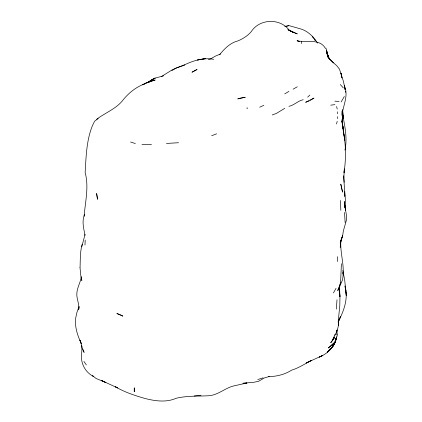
<?xml version="1.0" encoding="UTF-8"?>
<svg xmlns="http://www.w3.org/2000/svg" width="422" height="422" viewBox="0 0 422 422"><rect width="100%" height="100%" fill="white"/><g stroke="black" fill="none" stroke-linecap="round" stroke-linejoin="round"><path stroke-width="0.63" d="M340.781 240.857L340.248 247.26L340.791 240.54M336.703 332.42L336.724 330.526M339.246 288.157L339.204 291.301L339.8 286.132M336.988 299.815L336.387 309.12M80.064 267.163C80.365 259.551 80.048 251.781 82.132 244.375M340.818 241.009L340.322 243.816L342.685 235.529L343.344 230.992L346.62 219.451L346.351 214.777L344.879 205.973L345.586 210.393C345.845 198.878 344.083 187.352 343.703 175.784M84.97 245.024L85.207 240.06M337.357 118.614L337.452 116.672M344.194 182.241L343.846 177.609L344.341 168.916L344.036 172.677C345.94 159.97 346.035 146.845 343.824 134.185L344.832 140.241L342.733 125.165L342.142 111.023L342.189 115.823L342.384 109.868L342.147 114.557C343.271 104.872 348.794 95.361 344.326 85.634L345.101 89.928M336.914 332.357L337.099 329.946M341.409 263.75L340.591 282.587L339.214 286.617M333.728 336.914L332.43 340.623L334.751 337.315L330.727 342.796C332.773 340.354 334.314 337.305 335.042 334.24M85.049 234.337L81.762 246.875M336.661 336.856C335.232 346.177 327.783 353.715 319.248 357.144L322.366 355.588L306.172 362.999M336.941 334.947L336.814 330.495M335.77 339.267L335.295 341.825L336.35 338.059L335.184 341.097M344.932 150.1C347.485 138.627 344.964 126.806 342.854 115.438L343.265 118.751L342.638 110.01M81.293 276.642C80.591 282.376 77.221 287.329 76.862 293.142C76.287 298.876 79.816 304.215 78.597 309.906L79.188 307.474M335.843 338.782L335.042 341.973L332.325 345.386L332.963 344.268M334.72 342.311L333.322 345.961L335.21 342.226L336.35 338.059M336.455 123.962L337.22 121.362M84.674 214.27L84.115 216.164C85.26 201.669 89.063 186.909 85.149 172.519C86.093 156.72 86.431 140.436 92.471 125.55L94.586 121.251L98.205 118.508M84.532 214.735C81.573 221.471 83.836 228.539 84.996 235.355M338.259 322.498L338.998 320.277C344.299 309.795 348.472 297.658 344.911 285.937M79.151 306.303L76.915 312.422L75.728 317.93C74.541 326.871 77.574 335.68 81.356 343.64L79.932 340.085L81.968 346.604M338.217 321.896L338.877 320.208L338.133 322.018M340.913 282.772L337.716 290.579L342.622 279.675L343.192 274.522L343.213 269.621C342.996 259.841 340.069 250.378 340.902 240.535M334.904 335.337C337.331 330.816 338.971 325.858 338.608 320.657L338.328 325.594L338.787 315.677L339.81 305.433L339.953 296.698L339.504 287.509M339.088 319.755L340.659 316.41L338.18 321.664M338.333 321.348L338.834 320.282M335.21 342.226L333.174 345.876L330.437 349.121M333.438 292.937L336.039 288.305M341.155 101.945L344.315 96.501M335.2 340.364L337.189 335.907L337.125 333.675M219.54 54.807C224.404 48.794 230.053 42.896 237.823 40.934C242.898 38.824 247.74 35.828 251.306 31.571C259.567 18.594 280.335 17.861 289.402 30.463L288.928 30.004L293.965 32.658L289.45 30.437L297.288 33.881L293.707 32.473M330.679 348.572L327.351 352.164L333.174 345.876L331.924 347.222M307.664 97.144L309.827 95.087M96.654 119.289C105.484 112.547 116.799 108.665 123.54 99.355C129.427 92.312 136.76 86.557 145.527 83.556M161.42 76.577L172.466 69.683L176.85 67.921M209.85 59.291L215.642 55.994L220.548 54M284.75 108.333L276.389 113.439L272.206 114.963M171.891 70.638L176.069 68L184.43 64.983L177.398 67.705M310.291 100.357L314.005 98.068L305.649 102.293L309.173 100.916M284.75 93.874L288.928 91.384M293.105 89.158L297.288 86.805M306.193 362.983L311.652 360.304C305.032 363.695 298.808 367.995 291.628 370.157C284.766 374.53 276.711 376.529 268.624 376.614M182.547 65.848C192.105 60.926 202.861 57.36 213.69 59.312M259.667 107.23L263.85 105.31M146.687 83.05L150.738 81.272L155.169 79.99L146.814 82.775L142.631 84.822L145.611 83.139L150.738 81.272L146.814 82.775L155.169 78.112L150.021 80.855L154.093 78.381L163.53 75.865M211.665 135.752L216.634 133.795M288.928 106.339C294.213 105.289 297.943 100.742 303.212 99.713M257.758 379.557L263.096 377.817M286.121 26.433L288.59 25.716M269.241 376.535L264.462 377.896L258.586 381.288L254.033 382.232L242.951 383.271L246.975 382.986L234.896 385.666C225.496 387.433 218.343 395.256 208.421 395.767C197.617 396.3 186.693 395.715 176.069 398.299C166.284 402.667 155.243 401.074 145.157 398.51C134.861 395.567 124.622 392.207 115.364 386.752L117.553 387.913L101.301 380.391L105.853 382.59M208.378 59.323L209.512 59.122M200.503 59.481L197.491 59.998L205.329 58.658L201.711 59.275M284.75 26.359L288.928 25.652M330.727 105.168L334.904 104.635M194.22 395.968L201.025 395.214M166.458 143.438L178.553 142.726M151.509 144.456L141.95 144.556M297.288 40.981C306.24 42.295 320.256 38.618 325.336 48.33M334.904 101.174L339.088 101.444M289.307 25.689L301.466 29.165C308.471 31.618 313.683 36.899 317.523 43.07M130.546 142.008L135.351 143.538M105.015 382.168L96.169 378.529L92.587 375.77L93.526 376.445C85.597 372.563 80.718 363.827 81.557 355.055C81.604 351.827 82.385 348.567 81.53 345.386L82.079 348.05L84.115 352.396L83.065 349.648M287.735 29.609L288.928 30.094M288.585 30.152L293.105 32.241M299.541 41.694L297.077 40.512L298.554 41.219M328.891 58.637L336.851 65.811L339.467 69.129L343.413 81.33L345.106 89.395M326.686 52.539L327.604 56.675L333.417 62.973M340.301 84.532L343.265 87.855M327.604 56.675L329.45 59.054M314.005 38.529L312.444 36.471L313.509 37.991M83.925 361.464L86.341 364.898M314.575 39.51L315.287 40.523L314.67 39.531M329.561 59.022L326.649 52.397L328.269 56.29L326.549 50.809L327.087 52.766M325.889 48.008L327.446 52.977M342.854 270.491L344.705 280.134L346.277 295.521L345.37 288.437M336.598 106.523L337.231 109.034M345.017 286.754L345.887 290.473L345.407 288.326M341.852 77.405L340.987 73.08L341.931 77.943M342.854 272.575L343.186 274.432L342.896 272.654M342.88 116.773L343.17 118.629M345.365 91.173L345.544 92.386M342.854 115.538L343.265 118.635L342.849 115.433M342.432 112.236L342.685 114.156M342.485 112.653L342.701 114.351M81.504 277.797L81.836 280.619L80.897 276.331L79.969 267.258M339.525 292.53L339.953 296.698L339.552 291.639M344.542 212.472L345.122 222.457M342.448 112.917L342.569 114.225M343.745 176.364L343.846 177.609M342.648 110.733L343.234 118.239M340.433 200.445L340.828 210.325M339.488 287.546L339.715 291.734L339.494 287.382M344.647 191.63L344.795 196.209M344.705 193.255L344.8 196.33M342.026 119.31L342.078 121.156M342.416 119.537L342.548 124.443L342.448 120.502M337.378 111.804L337.389 113.766M337.526 256.687L337.542 261.519M301.466 41.372L301.466 43.598M134.27 387.929L134.27 391.658L134.27 387.929M342.685 235.529L340.227 242.45L342.685 235.529M336.455 338.117L335.042 341.973L336.476 338.127M334.904 342.168L328.406 347.95L334.904 342.168M196.968 69.519L192.089 72.167L196.968 69.519M238.936 98.405L237.75 98.896L245.277 97.239L238.936 98.405M247.371 108.101L246.928 108.079L247.371 108.101M121.731 315.382L116.857 313.493L122.876 316.162L121.731 315.382M342.522 191.999L340.807 184.192L342.522 191.999M344.537 202.813L344.278 201.494L345.122 207.977L344.537 202.813M342.464 124.39L341.783 120.882L343.265 128.937L342.464 124.39M97.482 199.184L96.654 193.582L97.482 199.184M343.244 129.67L342.601 125.239L343.687 134.265L343.244 129.67"/></g></svg>
